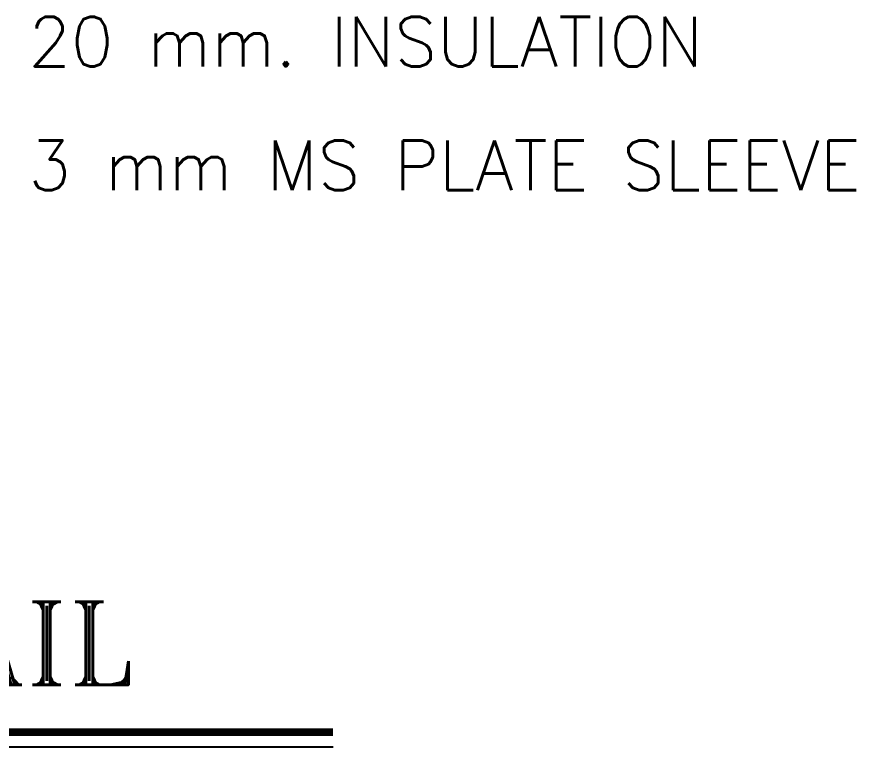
# Model space of a CAD drawing. Extents: x -251.9 to -196.2, y -340.1 to -300.7.
# Drawn here: x -242.003 to -239.467, y -337.086 to -334.881 of the extents above; entities that cross this region are included whole.
import ezdxf

# ---------------------------------------------------------------- set-up
doc = ezdxf.new("R2010")
doc.units = 0
doc.header["$LTSCALE"] = 0.5
doc.header["$MEASUREMENT"] = 0
doc.layers.add('LA-1', color=2, linetype='CONTINUOUS')
doc.layers.add('TEXT1', color=6, linetype='CONTINUOUS')
doc.styles.add('ROMANS', font='romans', dxfattribs={"width": 0.6})
doc.styles.add('ROMANT', font='romant.shx', dxfattribs={"width": 0.8})

msp = doc.modelspace()

# ---------------------------------------------------------------- linework, layer by layer
at = {"layer": 'TEXT1', "const_width": 0.0227}
msp.add_lwpolyline([(-241.0471, -337.0406), (-245.5658, -337.0406)], dxfattribs=at)
at = {"layer": 'TEXT1'}
msp.add_lwpolyline([(-241.0471, -337.0859), (-245.5658, -337.0859)], dxfattribs=at)

# ---------------------------------------------------------------- texts
at = {"layer": 'LA-1', "style": 'ROMANS'}
for s, p in [('20 mm. INSULATION', (-241.968, -335.0307)), ('3 mm MS PLATE SLEEVE', (-241.968, -335.4041))]:
    msp.add_text(s, height=0.150009, dxfattribs=at).set_placement(p)
at = {"layer": 'TEXT1', "style": 'ROMANT'}
msp.add_text('RETURN DUCT DETAIL', height=0.25, dxfattribs=at).set_placement((-245.5658, -336.8973))

doc.saveas('drawing.dxf')
